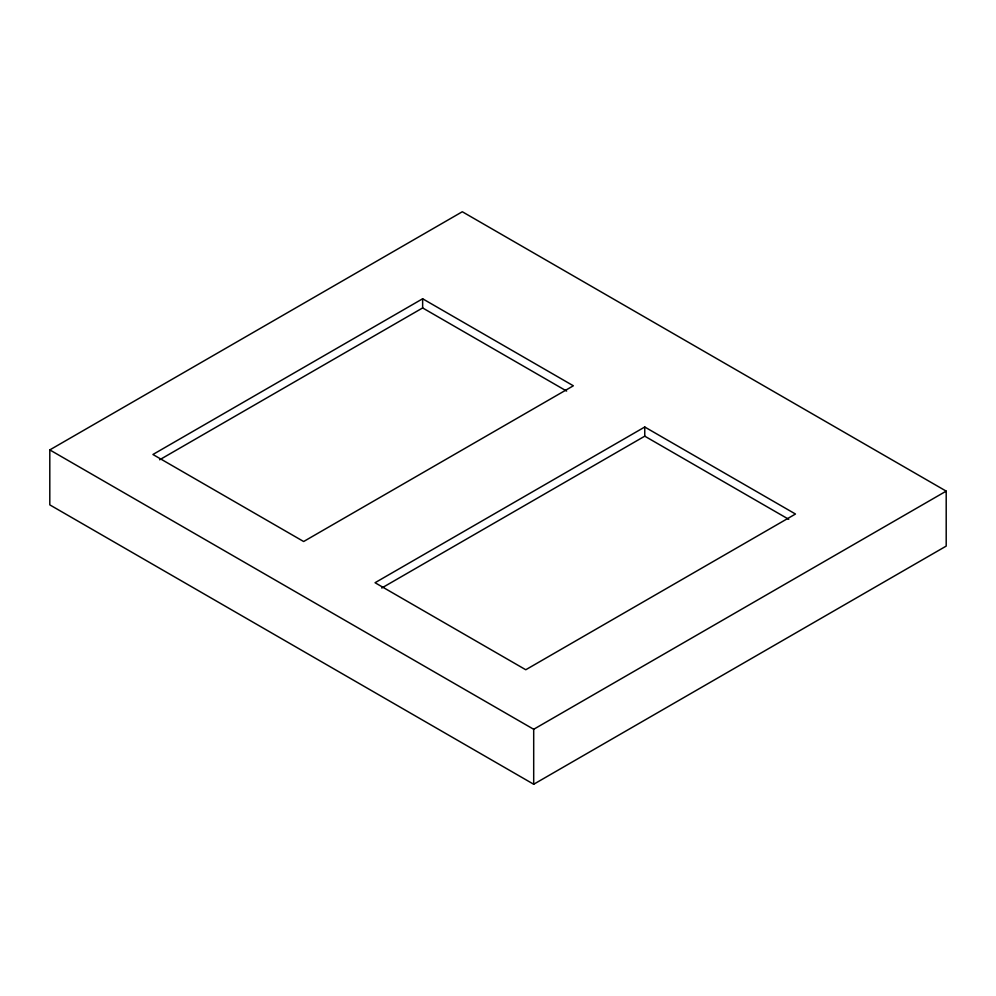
<?xml version="1.0" encoding="UTF-8"?>
<svg xmlns="http://www.w3.org/2000/svg" width="996" height="996" viewBox="0 0 996 996"><rect width="100%" height="100%" fill="white"/><g stroke="black" fill="none" stroke-linecap="round" stroke-linejoin="round"><path stroke-width="1.49" d="M49.8 449.906L462.306 211.75L946.2 491.128L946.2 546.094L533.694 784.25L49.8 504.872L49.8 449.906L533.694 729.284L946.2 491.128M422.64 298.775L152.923 454.487L303.643 541.513L573.36 385.788L422.64 298.775L422.64 307.938L159.634 459.779M644.761 427.01L375.044 582.722L525.764 669.748L795.48 514.023L644.761 427.01L644.761 436.173L381.754 588.014M422.64 307.938L566.637 391.067M644.761 436.173L788.745 519.302M533.694 729.284L533.694 784.25"/></g></svg>
